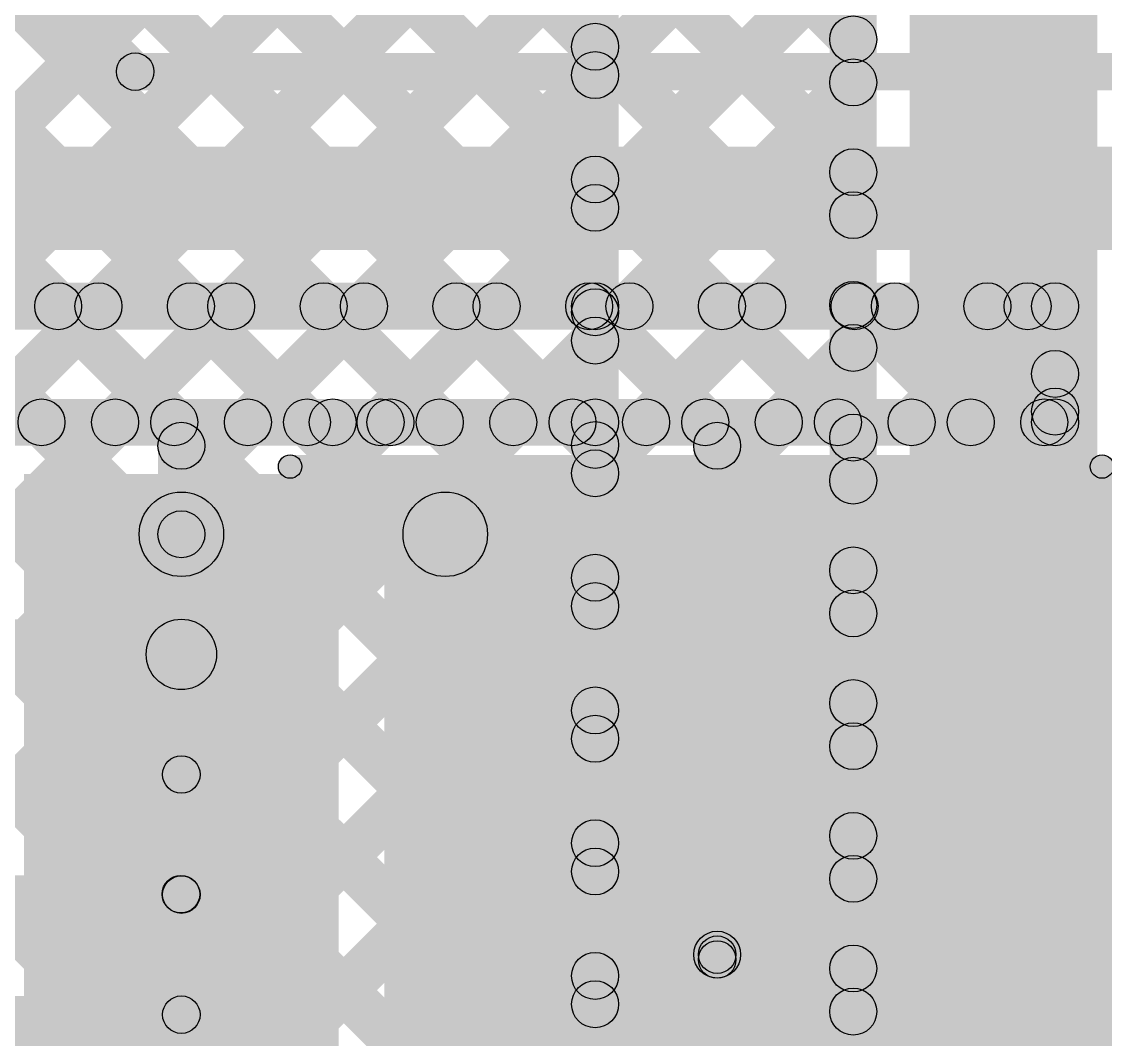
# Model space of a CAD drawing. Header units: millimetres. Extents: x -0.08 to 5.25, y -0.08 to 2.73.
# Drawn here: x 0.7258 to 0.9567, y 0.7308 to 0.9476 of the extents above; entities that cross this region are included whole.
import ezdxf

# ---------------------------------------------------------------- set-up
doc = ezdxf.new("R2010")
doc.units = ezdxf.units.MM
doc.header["$MEASUREMENT"] = 0
for name, color, linetype in [('BottomLayer', 5, 'Continuous'), ('TopLayer', 1, 'Continuous'), ('TopOverlay', 2, 'Continuous'), ('TopPaste', 8, 'Continuous'), ('TopSolder', 216, 'Continuous')]:
    doc.layers.add(name, color=color, linetype=linetype)

# ---------------------------------------------------------------- blocks, each defined once
blk = doc.blocks.new('16HTSSOP_20')
at = {"layer": 'TopLayer'}
for points in [[(0.06693, -0.09843), (-0.06693, -0.09843), (-0.06693, 0.09843), (0.06693, 0.09843)], [(0.1437, 0.00394), (0.08465, 0.00394), (0.08465, 0.02165), (0.1437, 0.02165)], [(0.1437, -0.02165), (0.08465, -0.02165), (0.08465, -0.00394), (0.1437, -0.00394)], [(0.1437, -0.04724), (0.08465, -0.04724), (0.08465, -0.02953), (0.1437, -0.02953)], [(0.1437, -0.07283), (0.08465, -0.07283), (0.08465, -0.05512), (0.1437, -0.05512)], [(0.1437, -0.09843), (0.08465, -0.09843), (0.08465, -0.08071), (0.1437, -0.08071)]]:
    blk.add_hatch(color=1, dxfattribs=at).paths.add_polyline_path(points)
at = {"layer": 'TopOverlay'}
h = blk.add_hatch(color=2, dxfattribs=at)
edge = h.paths.add_edge_path()
edge.add_arc((-0.082, -0.104), 0.0025, 0, 360)
blk.add_hatch(color=2, dxfattribs=at).paths.add_polyline_path([(0.091, -0.1015), (0.091, -0.1065), (-0.082, -0.1065), (-0.082, -0.1015)])
h = blk.add_hatch(color=2, dxfattribs=at)
edge = h.paths.add_edge_path()
edge.add_arc((0.091, -0.104), 0.0025, 0, 360)
at = {"layer": 'TopPaste'}
for points in [[(0.06693, -0.09843), (-0.06693, -0.09843), (-0.06693, 0.09843), (0.06693, 0.09843)], [(0.1437, 0.00394), (0.08465, 0.00394), (0.08465, 0.02165), (0.1437, 0.02165)], [(0.1437, -0.02165), (0.08465, -0.02165), (0.08465, -0.00394), (0.1437, -0.00394)], [(0.1437, -0.04724), (0.08465, -0.04724), (0.08465, -0.02953), (0.1437, -0.02953)], [(0.1437, -0.07283), (0.08465, -0.07283), (0.08465, -0.05512), (0.1437, -0.05512)], [(0.1437, -0.09843), (0.08465, -0.09843), (0.08465, -0.08071), (0.1437, -0.08071)]]:
    blk.add_hatch(color=8, dxfattribs=at).paths.add_polyline_path(points)
at = {"layer": 'TopSolder'}
for points in [[(0.07093, -0.10243), (-0.07093, -0.10243), (-0.07093, 0.10243), (0.07093, 0.10243)], [(-0.08065, -0.00006), (-0.1477, -0.00006), (-0.1477, 0.02565), (-0.08065, 0.02565)], [(0.1477, -0.00006), (0.08065, -0.00006), (0.08065, 0.02565), (0.1477, 0.02565)], [(-0.08065, -0.02565), (-0.1477, -0.02565), (-0.1477, 0.00006), (-0.08065, 0.00006)], [(0.1477, -0.02565), (0.08065, -0.02565), (0.08065, 0.00006), (0.1477, 0.00006)], [(-0.08065, -0.05124), (-0.1477, -0.05124), (-0.1477, -0.02553), (-0.08065, -0.02553)], [(0.1477, -0.05124), (0.08065, -0.05124), (0.08065, -0.02553), (0.1477, -0.02553)], [(-0.08065, -0.07683), (-0.1477, -0.07683), (-0.1477, -0.05112), (-0.08065, -0.05112)], [(0.1477, -0.07683), (0.08065, -0.07683), (0.08065, -0.05112), (0.1477, -0.05112)], [(-0.08065, -0.10243), (-0.1477, -0.10243), (-0.1477, -0.07671), (-0.08065, -0.07671)], [(0.1477, -0.10243), (0.08065, -0.10243), (0.08065, -0.07671), (0.1477, -0.07671)]]:
    blk.add_hatch(color=216, dxfattribs=at).paths.add_polyline_path(points)
at = {"layer": 'TopOverlay'}
for centre in [(-0.082, -0.104), (0.091, -0.104)]:
    blk.add_circle(centre, 0.0025, dxfattribs=at)

msp = doc.modelspace()

# ---------------------------------------------------------------- hatches: boundary and pattern name
at = {"layer": 'BottomLayer'}
for points in [[(0.853, 0.54327), (0.843, 0.54327), (0.843, 1.35575), (0.853, 1.35575)], [(0.908, 0.56257), (0.898, 0.56257), (0.898, 1.22147), (0.908, 1.22147)], [(0.908, 0.56257), (0.898, 0.56257), (0.898, 1.22147), (0.908, 1.22147)], [(0.955, 0.56257), (0.915, 0.56257), (0.915, 1.22147), (0.955, 1.22147)], [(0.67146, 1.16833), (0.67854, 1.1754), (0.90654, 0.9474), (0.89946, 0.94033)], [(0.67146, 1.14005), (0.67854, 1.14712), (0.90654, 0.91912), (0.89946, 0.91205)], [(0.67146, 1.11176), (0.67854, 1.11883), (0.90654, 0.89083), (0.89946, 0.88376)], [(0.67854, 0.87287), (0.67146, 0.87994), (0.89946, 1.10794), (0.90654, 1.10087)], [(0.67146, 1.08348), (0.67854, 1.09055), (0.90654, 0.86255), (0.89946, 0.85548)], [(0.67854, 0.84458), (0.67146, 0.85165), (0.89946, 1.07965), (0.90654, 1.07258)], [(0.67854, 0.84458), (0.67146, 0.85165), (0.89946, 1.07965), (0.90654, 1.07258)], [(0.67146, 1.05519), (0.67854, 1.06226), (0.90654, 0.83426), (0.89946, 0.82719)], [(0.67854, 0.8163), (0.67146, 0.82337), (0.89946, 1.05137), (0.90654, 1.0443)], [(0.67146, 1.02691), (0.67854, 1.03398), (0.90654, 0.80598), (0.89946, 0.79891)], [(0.67854, 0.78801), (0.67146, 0.79508), (0.89946, 1.02308), (0.90654, 1.01601)], [(0.67146, 0.99862), (0.67854, 1.0057), (0.90654, 0.7777), (0.89946, 0.77062)], [(0.84446, 0.99533), (0.85154, 1.0024), (0.90654, 0.9474), (0.89946, 0.94033)], [(0.67854, 0.75973), (0.67146, 0.7668), (0.89946, 0.9948), (0.90654, 0.98773)], [(0.85154, 0.93273), (0.84446, 0.9398), (0.89946, 0.9948), (0.90654, 0.98773)], [(0.67146, 0.97034), (0.67854, 0.97741), (0.90654, 0.74941), (0.89946, 0.74234)], [(0.84446, 0.96705), (0.85154, 0.97412), (0.90654, 0.91912), (0.89946, 0.91205)], [(0.67854, 0.73144), (0.67146, 0.73852), (0.89946, 0.96652), (0.90654, 0.95944)], [(0.85154, 0.90444), (0.84446, 0.91152), (0.89946, 0.96652), (0.90654, 0.95944)], [(0.67146, 0.94206), (0.67854, 0.94913), (0.90654, 0.72113), (0.89946, 0.71406)], [(0.84446, 0.93876), (0.85154, 0.94583), (0.90654, 0.89083), (0.89946, 0.88376)], [(0.68332, 0.70795), (0.67625, 0.71502), (0.89946, 0.93823), (0.90654, 0.93116)], [(0.85154, 0.87616), (0.84446, 0.88323), (0.89946, 0.93823), (0.90654, 0.93116)], [(0.67146, 0.91377), (0.67854, 0.92084), (0.90654, 0.69284), (0.89946, 0.68577)], [(0.84446, 0.91048), (0.85154, 0.91755), (0.90654, 0.86255), (0.89946, 0.85548)], [(0.69746, 0.6938), (0.69039, 0.70087), (0.89946, 0.90995), (0.90654, 0.90288)], [(0.85154, 0.84788), (0.84446, 0.85495), (0.89946, 0.90995), (0.90654, 0.90288)], [(0.67146, 0.88549), (0.67854, 0.89256), (0.90654, 0.66456), (0.89946, 0.65749)], [(0.84446, 0.88219), (0.85154, 0.88926), (0.90654, 0.83426), (0.89946, 0.82719)], [(0.71161, 0.67966), (0.70453, 0.68673), (0.89946, 0.88166), (0.90654, 0.87459)], [(0.85154, 0.81959), (0.84446, 0.82666), (0.89946, 0.88166), (0.90654, 0.87459)], [(0.67146, 0.8572), (0.67854, 0.86427), (0.90654, 0.63627), (0.89946, 0.6292)], [(0.84446, 0.85391), (0.85154, 0.86098), (0.90654, 0.80598), (0.89946, 0.79891)], [(0.72575, 0.66552), (0.71868, 0.67259), (0.89946, 0.85338), (0.90654, 0.84631)], [(0.85154, 0.79131), (0.84446, 0.79838), (0.89946, 0.85338), (0.90654, 0.84631)], [(0.67146, 0.82892), (0.67854, 0.83599), (0.90654, 0.60799), (0.89946, 0.60092)], [(0.84446, 0.82562), (0.85154, 0.83269), (0.90654, 0.77769), (0.89946, 0.77062)], [(0.73989, 0.65138), (0.73282, 0.65845), (0.89946, 0.82509), (0.90654, 0.81802)], [(0.85154, 0.76302), (0.84446, 0.77009), (0.89946, 0.82509), (0.90654, 0.81802)], [(0.67146, 0.80063), (0.67854, 0.80771), (0.90654, 0.57971), (0.89946, 0.57263)], [(0.84446, 0.79734), (0.85154, 0.80441), (0.90654, 0.74941), (0.89946, 0.74234)], [(0.75403, 0.63723), (0.74696, 0.64431), (0.89946, 0.79681), (0.90654, 0.78974)], [(0.85154, 0.73474), (0.84446, 0.74181), (0.89946, 0.79681), (0.90654, 0.78974)], [(0.67146, 0.77235), (0.67854, 0.77942), (0.97426, 0.4837), (0.96718, 0.47663)], [(0.84446, 0.76906), (0.85154, 0.77613), (0.90654, 0.72113), (0.89946, 0.71406)], [(0.76817, 0.62309), (0.7611, 0.63016), (0.89946, 0.76853), (0.90654, 0.76145)], [(0.85154, 0.70645), (0.84446, 0.71353), (0.89946, 0.76853), (0.90654, 0.76145)], [(0.84446, 0.74077), (0.85154, 0.74784), (0.90654, 0.69284), (0.89946, 0.68577)], [(0.78232, 0.60895), (0.77525, 0.61602), (0.89946, 0.74024), (0.90654, 0.73317)], [(0.85154, 0.67817), (0.84446, 0.68524), (0.89946, 0.74024), (0.90654, 0.73317)]]:
    msp.add_hatch(color=5, dxfattribs=at).paths.add_polyline_path(points)
h = msp.add_hatch(color=5, dxfattribs=at)
edge = h.paths.add_edge_path()
edge.add_arc((0.848, 0.9423), 0.005, 0, 360)
h = msp.add_hatch(color=5, dxfattribs=at)
edge = h.paths.add_edge_path()
edge.add_arc((0.903, 0.94387), 0.005, 0, 360)
h = msp.add_hatch(color=5, dxfattribs=at)
edge = h.paths.add_edge_path()
edge.add_arc((0.903, 0.94387), 0.005, 0, 360)
h = msp.add_hatch(color=5, dxfattribs=at)
edge = h.paths.add_edge_path()
edge.add_arc((0.848, 0.93626), 0.005, 0, 360)
h = msp.add_hatch(color=5, dxfattribs=at)
edge = h.paths.add_edge_path()
edge.add_arc((0.903, 0.9347), 0.005, 0, 360)
h = msp.add_hatch(color=5, dxfattribs=at)
edge = h.paths.add_edge_path()
edge.add_arc((0.903, 0.9347), 0.005, 0, 360)
h = msp.add_hatch(color=5, dxfattribs=at)
edge = h.paths.add_edge_path()
edge.add_arc((0.848, 0.91401), 0.005, 0, 360)
h = msp.add_hatch(color=5, dxfattribs=at)
edge = h.paths.add_edge_path()
edge.add_arc((0.903, 0.91558), 0.005, 0, 360)
h = msp.add_hatch(color=5, dxfattribs=at)
edge = h.paths.add_edge_path()
edge.add_arc((0.903, 0.91558), 0.005, 0, 360)
h = msp.add_hatch(color=5, dxfattribs=at)
edge = h.paths.add_edge_path()
edge.add_arc((0.848, 0.90798), 0.005, 0, 360)
h = msp.add_hatch(color=5, dxfattribs=at)
edge = h.paths.add_edge_path()
edge.add_arc((0.903, 0.90641), 0.005, 0, 360)
h = msp.add_hatch(color=5, dxfattribs=at)
edge = h.paths.add_edge_path()
edge.add_arc((0.903, 0.90641), 0.005, 0, 360)
h = msp.add_hatch(color=5, dxfattribs=at)
edge = h.paths.add_edge_path()
edge.add_arc((0.903, 0.8873), 0.005, 0, 360)
h = msp.add_hatch(color=5, dxfattribs=at)
edge = h.paths.add_edge_path()
edge.add_arc((0.903, 0.8873), 0.005, 0, 360)
h = msp.add_hatch(color=5, dxfattribs=at)
edge = h.paths.add_edge_path()
edge.add_arc((0.848, 0.88573), 0.005, 0, 360)
h = msp.add_hatch(color=5, dxfattribs=at)
edge = h.paths.add_edge_path()
edge.add_arc((0.848, 0.8797), 0.005, 0, 360)
h = msp.add_hatch(color=5, dxfattribs=at)
edge = h.paths.add_edge_path()
edge.add_arc((0.903, 0.87813), 0.005, 0, 360)
h = msp.add_hatch(color=5, dxfattribs=at)
edge = h.paths.add_edge_path()
edge.add_arc((0.903, 0.87813), 0.005, 0, 360)
h = msp.add_hatch(color=5, dxfattribs=at)
edge = h.paths.add_edge_path()
edge.add_arc((0.903, 0.85901), 0.005, 0, 360)
h = msp.add_hatch(color=5, dxfattribs=at)
edge = h.paths.add_edge_path()
edge.add_arc((0.903, 0.85901), 0.005, 0, 360)
h = msp.add_hatch(color=5, dxfattribs=at)
edge = h.paths.add_edge_path()
edge.add_arc((0.848, 0.85744), 0.005, 0, 360)
h = msp.add_hatch(color=5, dxfattribs=at)
edge = h.paths.add_edge_path()
edge.add_arc((0.848, 0.85141), 0.005, 0, 360)
h = msp.add_hatch(color=5, dxfattribs=at)
edge = h.paths.add_edge_path()
edge.add_arc((0.903, 0.84984), 0.005, 0, 360)
h = msp.add_hatch(color=5, dxfattribs=at)
edge = h.paths.add_edge_path()
edge.add_arc((0.903, 0.84984), 0.005, 0, 360)
h = msp.add_hatch(color=5, dxfattribs=at)
edge = h.paths.add_edge_path()
edge.add_arc((0.848, 0.82916), 0.005, 0, 360)
h = msp.add_hatch(color=5, dxfattribs=at)
edge = h.paths.add_edge_path()
edge.add_arc((0.903, 0.83073), 0.005, 0, 360)
h = msp.add_hatch(color=5, dxfattribs=at)
edge = h.paths.add_edge_path()
edge.add_arc((0.903, 0.83073), 0.005, 0, 360)
h = msp.add_hatch(color=5, dxfattribs=at)
edge = h.paths.add_edge_path()
edge.add_arc((0.848, 0.82313), 0.005, 0, 360)
h = msp.add_hatch(color=5, dxfattribs=at)
edge = h.paths.add_edge_path()
edge.add_arc((0.903, 0.82156), 0.005, 0, 360)
h = msp.add_hatch(color=5, dxfattribs=at)
edge = h.paths.add_edge_path()
edge.add_arc((0.903, 0.82156), 0.005, 0, 360)
h = msp.add_hatch(color=5, dxfattribs=at)
edge = h.paths.add_edge_path()
edge.add_arc((0.848, 0.80088), 0.005, 0, 360)
h = msp.add_hatch(color=5, dxfattribs=at)
edge = h.paths.add_edge_path()
edge.add_arc((0.903, 0.80244), 0.005, 0, 360)
h = msp.add_hatch(color=5, dxfattribs=at)
edge = h.paths.add_edge_path()
edge.add_arc((0.903, 0.80244), 0.005, 0, 360)
h = msp.add_hatch(color=5, dxfattribs=at)
edge = h.paths.add_edge_path()
edge.add_arc((0.848, 0.79484), 0.005, 0, 360)
h = msp.add_hatch(color=5, dxfattribs=at)
edge = h.paths.add_edge_path()
edge.add_arc((0.903, 0.79327), 0.005, 0, 360)
h = msp.add_hatch(color=5, dxfattribs=at)
edge = h.paths.add_edge_path()
edge.add_arc((0.903, 0.79327), 0.005, 0, 360)
h = msp.add_hatch(color=5, dxfattribs=at)
edge = h.paths.add_edge_path()
edge.add_arc((0.903, 0.77416), 0.005, 0, 360)
h = msp.add_hatch(color=5, dxfattribs=at)
edge = h.paths.add_edge_path()
edge.add_arc((0.903, 0.77416), 0.005, 0, 360)
h = msp.add_hatch(color=5, dxfattribs=at)
edge = h.paths.add_edge_path()
edge.add_arc((0.848, 0.77259), 0.005, 0, 360)
h = msp.add_hatch(color=5, dxfattribs=at)
edge = h.paths.add_edge_path()
edge.add_arc((0.848, 0.76656), 0.005, 0, 360)
h = msp.add_hatch(color=5, dxfattribs=at)
edge = h.paths.add_edge_path()
edge.add_arc((0.903, 0.76499), 0.005, 0, 360)
h = msp.add_hatch(color=5, dxfattribs=at)
edge = h.paths.add_edge_path()
edge.add_arc((0.903, 0.76499), 0.005, 0, 360)
h = msp.add_hatch(color=5, dxfattribs=at)
edge = h.paths.add_edge_path()
edge.add_arc((0.903, 0.74588), 0.005, 0, 360)
h = msp.add_hatch(color=5, dxfattribs=at)
edge = h.paths.add_edge_path()
edge.add_arc((0.903, 0.74588), 0.005, 0, 360)
h = msp.add_hatch(color=5, dxfattribs=at)
edge = h.paths.add_edge_path()
edge.add_arc((0.848, 0.74431), 0.005, 0, 360)
h = msp.add_hatch(color=5, dxfattribs=at)
edge = h.paths.add_edge_path()
edge.add_arc((0.848, 0.73827), 0.005, 0, 360)
h = msp.add_hatch(color=5, dxfattribs=at)
edge = h.paths.add_edge_path()
edge.add_arc((0.903, 0.73671), 0.005, 0, 360)
h = msp.add_hatch(color=5, dxfattribs=at)
edge = h.paths.add_edge_path()
edge.add_arc((0.903, 0.73671), 0.005, 0, 360)
at = {"layer": 'TopLayer'}
for points in [[(0.72917, 0.95217), (0.73483, 0.95783), (0.75283, 0.93983), (0.74717, 0.93417)], [(0.75, 0.933), (0.75, 0.941), (1.051, 0.941), (1.051, 0.933)], [(0.667, 0.899), (0.667, 0.921), (0.969, 0.921), (0.969, 0.899)], [(0.667, 0.882), (0.667, 0.892), (0.946, 0.892), (0.946, 0.882)], [(0.848, 0.882), (0.848, 0.892), (0.946, 0.892), (0.946, 0.882)], [(0.70177, 0.88346), (0.70884, 0.89054), (0.73357, 0.8658), (0.7265, 0.85873)], [(0.72097, 0.85873), (0.7139, 0.8658), (0.73863, 0.89054), (0.7457, 0.88346)], [(0.73006, 0.88346), (0.73713, 0.89054), (0.76186, 0.8658), (0.75479, 0.85873)], [(0.74926, 0.85873), (0.74219, 0.8658), (0.76692, 0.89054), (0.77399, 0.88346)], [(0.75834, 0.88346), (0.76541, 0.89054), (0.79014, 0.8658), (0.78307, 0.85873)], [(0.77754, 0.85873), (0.77047, 0.8658), (0.7952, 0.89054), (0.80227, 0.88346)], [(0.78662, 0.88346), (0.7937, 0.89054), (0.81843, 0.8658), (0.81136, 0.85873)], [(0.80583, 0.85873), (0.79875, 0.8658), (0.82348, 0.89054), (0.83056, 0.88346)], [(0.81491, 0.88346), (0.82198, 0.89054), (0.84671, 0.8658), (0.83964, 0.85873)], [(0.83411, 0.85873), (0.82704, 0.8658), (0.85177, 0.89054), (0.85884, 0.88346)], [(0.84319, 0.88346), (0.85026, 0.89054), (0.875, 0.8658), (0.86792, 0.85873)], [(0.85154, 0.87616), (0.84446, 0.88323), (0.85177, 0.89054), (0.85884, 0.88346)], [(0.84446, 0.88219), (0.85154, 0.88926), (0.87499, 0.8658), (0.86792, 0.85873)], [(0.86239, 0.85873), (0.85532, 0.8658), (0.88005, 0.89054), (0.88712, 0.88346)], [(0.86239, 0.85873), (0.85532, 0.8658), (0.88005, 0.89054), (0.88712, 0.88346)], [(0.87148, 0.88346), (0.87855, 0.89054), (0.90328, 0.8658), (0.89621, 0.85873)], [(0.87148, 0.88346), (0.87855, 0.89054), (0.90328, 0.8658), (0.89621, 0.85873)], [(0.89068, 0.85873), (0.88361, 0.8658), (0.90834, 0.89054), (0.91541, 0.88346)], [(0.89068, 0.85873), (0.88361, 0.8658), (0.90834, 0.89054), (0.91541, 0.88346)], [(0.89976, 0.88346), (0.90683, 0.89054), (0.93156, 0.8658), (0.92449, 0.85873)], [(0.89976, 0.88346), (0.90683, 0.89054), (0.93156, 0.8658), (0.92449, 0.85873)], [(0.91896, 0.85873), (0.91189, 0.8658), (0.93662, 0.89054), (0.94369, 0.88346)], [(0.91896, 0.85873), (0.91189, 0.8658), (0.93662, 0.89054), (0.94369, 0.88346)], [(0.92805, 0.88346), (0.93512, 0.89054), (0.94954, 0.87612), (0.94246, 0.86905)], [(0.92805, 0.88346), (0.93512, 0.89054), (0.94954, 0.87612), (0.94246, 0.86905)], [(0.853, 0.86227), (0.843, 0.86227), (0.843, 0.887), (0.853, 0.887)], [(0.951, 0.86227), (0.941, 0.86227), (0.941, 0.887), (0.951, 0.887)], [(0.951, 0.86227), (0.941, 0.86227), (0.941, 0.887), (0.951, 0.887)], [(0.71531, 0.85727), (0.71531, 0.86727), (0.79208, 0.86727), (0.79208, 0.85727)], [(0.79208, 0.85727), (0.79208, 0.86727), (0.80437, 0.86727), (0.80437, 0.85727)], [(0.79208, 0.85727), (0.79208, 0.86727), (0.80437, 0.86727), (0.80437, 0.85727)], [(0.80437, 0.85727), (0.80437, 0.86727), (0.946, 0.86727), (0.946, 0.85727)], [(0.848, 0.85727), (0.848, 0.86727), (0.946, 0.86727), (0.946, 0.85727)], [(0.94725, 0.85873), (0.94017, 0.8658), (0.94246, 0.86809), (0.94954, 0.86102)], [(0.94725, 0.85873), (0.94018, 0.8658), (0.94246, 0.86809), (0.94954, 0.86102)], [(0.76484, 0.83841), (0.75484, 0.83841), (0.75484, 0.85727), (0.76484, 0.85727)], [(0.87901, 0.74884), (0.86901, 0.74884), (0.86901, 0.85727), (0.87901, 0.85727)], [(0.87901, 0.74884), (0.86901, 0.74884), (0.86901, 0.85727), (0.87901, 0.85727)], [(0.75984, 0.82941), (0.75984, 0.84741), (0.81608, 0.84741), (0.81608, 0.82941)], [(0.72031, 0.83341), (0.72031, 0.84341), (0.75984, 0.84341), (0.75984, 0.83341)], [(0.70718, 0.80532), (0.70718, 0.82032), (0.75984, 0.82032), (0.75984, 0.80532)], [(0.69577, 0.78323), (0.69577, 0.79123), (0.75984, 0.79123), (0.75984, 0.78323)], [(0.66193, 0.75773), (0.66193, 0.76573), (0.75975, 0.76573), (0.75975, 0.75773)], [(0.75692, 0.7589), (0.76258, 0.76456), (0.76267, 0.76447), (0.75701, 0.75881)], [(0.81391, 0.68204), (0.80825, 0.6877), (0.87118, 0.75063), (0.87684, 0.74497)], [(0.87801, 0.7478), (0.87001, 0.7478), (0.87001, 0.74884), (0.87801, 0.74884)], [(0.61661, 0.73205), (0.61661, 0.74005), (0.75984, 0.74005), (0.75984, 0.73205)]]:
    msp.add_hatch(color=1, dxfattribs=at).paths.add_polyline_path(points)
h = msp.add_hatch(color=1, dxfattribs=at)
edge = h.paths.add_edge_path()
edge.add_arc((0.75, 0.937), 0.004, 0, 360)
h = msp.add_hatch(color=1, dxfattribs=at)
edge = h.paths.add_edge_path()
edge.add_arc((0.75, 0.937), 0.004, 0, 360)
h = msp.add_hatch(color=1, dxfattribs=at)
edge = h.paths.add_edge_path()
edge.add_arc((0.73359, 0.887), 0.005, 0, 360)
h = msp.add_hatch(color=1, dxfattribs=at)
edge = h.paths.add_edge_path()
edge.add_arc((0.74217, 0.887), 0.005, 0, 360)
h = msp.add_hatch(color=1, dxfattribs=at)
edge = h.paths.add_edge_path()
edge.add_arc((0.76188, 0.887), 0.005, 0, 360)
h = msp.add_hatch(color=1, dxfattribs=at)
edge = h.paths.add_edge_path()
edge.add_arc((0.77045, 0.887), 0.005, 0, 360)
h = msp.add_hatch(color=1, dxfattribs=at)
edge = h.paths.add_edge_path()
edge.add_arc((0.79016, 0.887), 0.005, 0, 360)
h = msp.add_hatch(color=1, dxfattribs=at)
edge = h.paths.add_edge_path()
edge.add_arc((0.79874, 0.887), 0.005, 0, 360)
h = msp.add_hatch(color=1, dxfattribs=at)
edge = h.paths.add_edge_path()
edge.add_arc((0.81844, 0.887), 0.005, 0, 360)
h = msp.add_hatch(color=1, dxfattribs=at)
edge = h.paths.add_edge_path()
edge.add_arc((0.82702, 0.887), 0.005, 0, 360)
h = msp.add_hatch(color=1, dxfattribs=at)
edge = h.paths.add_edge_path()
edge.add_arc((0.84673, 0.887), 0.005, 0, 360)
h = msp.add_hatch(color=1, dxfattribs=at)
edge = h.paths.add_edge_path()
edge.add_arc((0.848, 0.887), 0.005, 0, 360)
h = msp.add_hatch(color=1, dxfattribs=at)
edge = h.paths.add_edge_path()
edge.add_arc((0.848, 0.887), 0.005, 0, 360)
h = msp.add_hatch(color=1, dxfattribs=at)
edge = h.paths.add_edge_path()
edge.add_arc((0.8553, 0.887), 0.005, 0, 360)
h = msp.add_hatch(color=1, dxfattribs=at)
edge = h.paths.add_edge_path()
edge.add_arc((0.8553, 0.887), 0.005, 0, 360)
h = msp.add_hatch(color=1, dxfattribs=at)
edge = h.paths.add_edge_path()
edge.add_arc((0.87501, 0.887), 0.005, 0, 360)
h = msp.add_hatch(color=1, dxfattribs=at)
edge = h.paths.add_edge_path()
edge.add_arc((0.87501, 0.887), 0.005, 0, 360)
h = msp.add_hatch(color=1, dxfattribs=at)
edge = h.paths.add_edge_path()
edge.add_arc((0.88359, 0.887), 0.005, 0, 360)
h = msp.add_hatch(color=1, dxfattribs=at)
edge = h.paths.add_edge_path()
edge.add_arc((0.88359, 0.887), 0.005, 0, 360)
h = msp.add_hatch(color=1, dxfattribs=at)
edge = h.paths.add_edge_path()
edge.add_arc((0.9033, 0.887), 0.005, 0, 360)
h = msp.add_hatch(color=1, dxfattribs=at)
edge = h.paths.add_edge_path()
edge.add_arc((0.9033, 0.887), 0.005, 0, 360)
h = msp.add_hatch(color=1, dxfattribs=at)
edge = h.paths.add_edge_path()
edge.add_arc((0.91187, 0.887), 0.005, 0, 360)
h = msp.add_hatch(color=1, dxfattribs=at)
edge = h.paths.add_edge_path()
edge.add_arc((0.91187, 0.887), 0.005, 0, 360)
h = msp.add_hatch(color=1, dxfattribs=at)
edge = h.paths.add_edge_path()
edge.add_arc((0.93158, 0.887), 0.005, 0, 360)
h = msp.add_hatch(color=1, dxfattribs=at)
edge = h.paths.add_edge_path()
edge.add_arc((0.93158, 0.887), 0.005, 0, 360)
h = msp.add_hatch(color=1, dxfattribs=at)
edge = h.paths.add_edge_path()
edge.add_arc((0.94016, 0.887), 0.005, 0, 360)
h = msp.add_hatch(color=1, dxfattribs=at)
edge = h.paths.add_edge_path()
edge.add_arc((0.94016, 0.887), 0.005, 0, 360)
h = msp.add_hatch(color=1, dxfattribs=at)
edge = h.paths.add_edge_path()
edge.add_arc((0.946, 0.887), 0.005, 0, 360)
h = msp.add_hatch(color=1, dxfattribs=at)
edge = h.paths.add_edge_path()
edge.add_arc((0.946, 0.887), 0.005, 0, 360)
h = msp.add_hatch(color=1, dxfattribs=at)
edge = h.paths.add_edge_path()
edge.add_arc((0.946, 0.887), 0.005, 0, 360)
h = msp.add_hatch(color=1, dxfattribs=at)
edge = h.paths.add_edge_path()
edge.add_arc((0.946, 0.887), 0.005, 0, 360)
h = msp.add_hatch(color=1, dxfattribs=at)
edge = h.paths.add_edge_path()
edge.add_arc((0.848, 0.88573), 0.005, 0, 360)
h = msp.add_hatch(color=1, dxfattribs=at)
edge = h.paths.add_edge_path()
edge.add_arc((0.848, 0.8797), 0.005, 0, 360)
h = msp.add_hatch(color=1, dxfattribs=at)
edge = h.paths.add_edge_path()
edge.add_arc((0.946, 0.87258), 0.005, 0, 360)
h = msp.add_hatch(color=1, dxfattribs=at)
edge = h.paths.add_edge_path()
edge.add_arc((0.946, 0.87258), 0.005, 0, 360)
h = msp.add_hatch(color=1, dxfattribs=at)
edge = h.paths.add_edge_path()
edge.add_arc((0.946, 0.86456), 0.005, 0, 360)
h = msp.add_hatch(color=1, dxfattribs=at)
edge = h.paths.add_edge_path()
edge.add_arc((0.946, 0.86456), 0.005, 0, 360)
h = msp.add_hatch(color=1, dxfattribs=at)
edge = h.paths.add_edge_path()
edge.add_arc((0.73004, 0.86227), 0.005, 0, 360)
h = msp.add_hatch(color=1, dxfattribs=at)
edge = h.paths.add_edge_path()
edge.add_arc((0.74572, 0.86227), 0.005, 0, 360)
h = msp.add_hatch(color=1, dxfattribs=at)
edge = h.paths.add_edge_path()
edge.add_arc((0.75832, 0.86227), 0.005, 0, 360)
h = msp.add_hatch(color=1, dxfattribs=at)
edge = h.paths.add_edge_path()
edge.add_arc((0.77401, 0.86227), 0.005, 0, 360)
h = msp.add_hatch(color=1, dxfattribs=at)
edge = h.paths.add_edge_path()
edge.add_arc((0.78661, 0.86227), 0.005, 0, 360)
h = msp.add_hatch(color=1, dxfattribs=at)
edge = h.paths.add_edge_path()
edge.add_arc((0.79208, 0.86227), 0.005, 0, 360)
h = msp.add_hatch(color=1, dxfattribs=at)
edge = h.paths.add_edge_path()
edge.add_arc((0.79208, 0.86227), 0.005, 0, 360)
h = msp.add_hatch(color=1, dxfattribs=at)
edge = h.paths.add_edge_path()
edge.add_arc((0.79208, 0.86227), 0.005, 0, 360)
h = msp.add_hatch(color=1, dxfattribs=at)
edge = h.paths.add_edge_path()
edge.add_arc((0.80229, 0.86227), 0.005, 0, 360)
h = msp.add_hatch(color=1, dxfattribs=at)
edge = h.paths.add_edge_path()
edge.add_arc((0.80437, 0.86227), 0.005, 0, 360)
h = msp.add_hatch(color=1, dxfattribs=at)
edge = h.paths.add_edge_path()
edge.add_arc((0.80437, 0.86227), 0.005, 0, 360)
h = msp.add_hatch(color=1, dxfattribs=at)
edge = h.paths.add_edge_path()
edge.add_arc((0.80437, 0.86227), 0.005, 0, 360)
h = msp.add_hatch(color=1, dxfattribs=at)
edge = h.paths.add_edge_path()
edge.add_arc((0.81489, 0.86227), 0.005, 0, 360)
h = msp.add_hatch(color=1, dxfattribs=at)
edge = h.paths.add_edge_path()
edge.add_arc((0.83057, 0.86227), 0.005, 0, 360)
h = msp.add_hatch(color=1, dxfattribs=at)
edge = h.paths.add_edge_path()
edge.add_arc((0.84318, 0.86227), 0.005, 0, 360)
h = msp.add_hatch(color=1, dxfattribs=at)
edge = h.paths.add_edge_path()
edge.add_arc((0.848, 0.86227), 0.005, 0, 360)
h = msp.add_hatch(color=1, dxfattribs=at)
edge = h.paths.add_edge_path()
edge.add_arc((0.848, 0.86227), 0.005, 0, 360)
h = msp.add_hatch(color=1, dxfattribs=at)
edge = h.paths.add_edge_path()
edge.add_arc((0.85886, 0.86227), 0.005, 0, 360)
h = msp.add_hatch(color=1, dxfattribs=at)
edge = h.paths.add_edge_path()
edge.add_arc((0.85886, 0.86227), 0.005, 0, 360)
h = msp.add_hatch(color=1, dxfattribs=at)
edge = h.paths.add_edge_path()
edge.add_arc((0.87146, 0.86227), 0.005, 0, 360)
h = msp.add_hatch(color=1, dxfattribs=at)
edge = h.paths.add_edge_path()
edge.add_arc((0.87146, 0.86227), 0.005, 0, 360)
h = msp.add_hatch(color=1, dxfattribs=at)
edge = h.paths.add_edge_path()
edge.add_arc((0.88714, 0.86227), 0.005, 0, 360)
h = msp.add_hatch(color=1, dxfattribs=at)
edge = h.paths.add_edge_path()
edge.add_arc((0.88714, 0.86227), 0.005, 0, 360)
h = msp.add_hatch(color=1, dxfattribs=at)
edge = h.paths.add_edge_path()
edge.add_arc((0.89974, 0.86227), 0.005, 0, 360)
h = msp.add_hatch(color=1, dxfattribs=at)
edge = h.paths.add_edge_path()
edge.add_arc((0.89974, 0.86227), 0.005, 0, 360)
h = msp.add_hatch(color=1, dxfattribs=at)
edge = h.paths.add_edge_path()
edge.add_arc((0.91543, 0.86227), 0.005, 0, 360)
h = msp.add_hatch(color=1, dxfattribs=at)
edge = h.paths.add_edge_path()
edge.add_arc((0.91543, 0.86227), 0.005, 0, 360)
h = msp.add_hatch(color=1, dxfattribs=at)
edge = h.paths.add_edge_path()
edge.add_arc((0.92803, 0.86227), 0.005, 0, 360)
h = msp.add_hatch(color=1, dxfattribs=at)
edge = h.paths.add_edge_path()
edge.add_arc((0.92803, 0.86227), 0.005, 0, 360)
h = msp.add_hatch(color=1, dxfattribs=at)
edge = h.paths.add_edge_path()
edge.add_arc((0.94371, 0.86227), 0.005, 0, 360)
h = msp.add_hatch(color=1, dxfattribs=at)
edge = h.paths.add_edge_path()
edge.add_arc((0.94371, 0.86227), 0.005, 0, 360)
h = msp.add_hatch(color=1, dxfattribs=at)
edge = h.paths.add_edge_path()
edge.add_arc((0.946, 0.86227), 0.005, 0, 360)
h = msp.add_hatch(color=1, dxfattribs=at)
edge = h.paths.add_edge_path()
edge.add_arc((0.946, 0.86227), 0.005, 0, 360)
h = msp.add_hatch(color=1, dxfattribs=at)
edge = h.paths.add_edge_path()
edge.add_arc((0.946, 0.86227), 0.005, 0, 360)
h = msp.add_hatch(color=1, dxfattribs=at)
edge = h.paths.add_edge_path()
edge.add_arc((0.946, 0.86227), 0.005, 0, 360)
h = msp.add_hatch(color=1, dxfattribs=at)
edge = h.paths.add_edge_path()
edge.add_arc((0.75984, 0.85727), 0.005, 0, 360)
h = msp.add_hatch(color=1, dxfattribs=at)
edge = h.paths.add_edge_path()
edge.add_arc((0.87401, 0.85727), 0.005, 0, 360)
h = msp.add_hatch(color=1, dxfattribs=at)
edge = h.paths.add_edge_path()
edge.add_arc((0.87401, 0.85727), 0.005, 0, 360)
h = msp.add_hatch(color=1, dxfattribs=at)
edge = h.paths.add_edge_path()
edge.add_arc((0.75984, 0.83841), 0.009, 0, 360)
h = msp.add_hatch(color=1, dxfattribs=at)
edge = h.paths.add_edge_path()
edge.add_arc((0.81608, 0.83841), 0.009, 0, 360)
h = msp.add_hatch(color=1, dxfattribs=at)
edge = h.paths.add_edge_path()
edge.add_arc((0.75984, 0.83841), 0.005, 0, 360)
h = msp.add_hatch(color=1, dxfattribs=at)
edge = h.paths.add_edge_path()
edge.add_arc((0.75984, 0.83841), 0.005, 0, 360)
h = msp.add_hatch(color=1, dxfattribs=at)
edge = h.paths.add_edge_path()
edge.add_arc((0.75984, 0.81282), 0.0075, 0, 360)
h = msp.add_hatch(color=1, dxfattribs=at)
edge = h.paths.add_edge_path()
edge.add_arc((0.75984, 0.78723), 0.004, 0, 360)
h = msp.add_hatch(color=1, dxfattribs=at)
edge = h.paths.add_edge_path()
edge.add_arc((0.75975, 0.76173), 0.004, 0, 360)
h = msp.add_hatch(color=1, dxfattribs=at)
edge = h.paths.add_edge_path()
edge.add_arc((0.75975, 0.76173), 0.004, 0, 360)
h = msp.add_hatch(color=1, dxfattribs=at)
edge = h.paths.add_edge_path()
edge.add_arc((0.75984, 0.76164), 0.004, 0, 360)
h = msp.add_hatch(color=1, dxfattribs=at)
edge = h.paths.add_edge_path()
edge.add_arc((0.87401, 0.74884), 0.005, 0, 360)
h = msp.add_hatch(color=1, dxfattribs=at)
edge = h.paths.add_edge_path()
edge.add_arc((0.87401, 0.74884), 0.005, 0, 360)
h = msp.add_hatch(color=1, dxfattribs=at)
edge = h.paths.add_edge_path()
edge.add_arc((0.87401, 0.74884), 0.004, 0, 360)
h = msp.add_hatch(color=1, dxfattribs=at)
edge = h.paths.add_edge_path()
edge.add_arc((0.87401, 0.7478), 0.004, 0, 360)
h = msp.add_hatch(color=1, dxfattribs=at)
edge = h.paths.add_edge_path()
edge.add_arc((0.87401, 0.7478), 0.004, 0, 360)
h = msp.add_hatch(color=1, dxfattribs=at)
edge = h.paths.add_edge_path()
edge.add_arc((0.75984, 0.73605), 0.004, 0, 360)

# ---------------------------------------------------------------- linework, layer by layer
at = {"layer": 'BottomLayer'}
for centre in [(0.848, 0.9423), (0.903, 0.94387), (0.903, 0.94387), (0.848, 0.93626), (0.903, 0.9347), (0.903, 0.9347), (0.848, 0.91401), (0.903, 0.91558), (0.903, 0.91558), (0.848, 0.90798), (0.903, 0.90641), (0.903, 0.90641), (0.903, 0.8873), (0.903, 0.8873), (0.848, 0.88573), (0.848, 0.8797), (0.903, 0.87813), (0.903, 0.87813), (0.903, 0.85901), (0.903, 0.85901), (0.848, 0.85744), (0.848, 0.85141), (0.903, 0.84984), (0.903, 0.84984), (0.848, 0.82916), (0.903, 0.83073), (0.903, 0.83073), (0.848, 0.82313), (0.903, 0.82156), (0.903, 0.82156), (0.848, 0.80088), (0.903, 0.80244), (0.903, 0.80244), (0.848, 0.79484), (0.903, 0.79327), (0.903, 0.79327), (0.903, 0.77416), (0.903, 0.77416), (0.848, 0.77259), (0.848, 0.76656), (0.903, 0.76499), (0.903, 0.76499), (0.903, 0.74588), (0.903, 0.74588), (0.848, 0.74431), (0.848, 0.73827), (0.903, 0.73671), (0.903, 0.73671)]:
    msp.add_circle(centre, 0.005, dxfattribs=at)
at = {"layer": 'TopLayer'}
for centre, radius in [((0.75, 0.937), 0.004), ((0.75, 0.937), 0.004), ((0.73359, 0.887), 0.005), ((0.74217, 0.887), 0.005), ((0.76188, 0.887), 0.005), ((0.77045, 0.887), 0.005), ((0.79016, 0.887), 0.005), ((0.79874, 0.887), 0.005), ((0.81844, 0.887), 0.005), ((0.82702, 0.887), 0.005), ((0.84673, 0.887), 0.005), ((0.848, 0.887), 0.005), ((0.848, 0.887), 0.005), ((0.8553, 0.887), 0.005), ((0.8553, 0.887), 0.005), ((0.87501, 0.887), 0.005), ((0.87501, 0.887), 0.005), ((0.88359, 0.887), 0.005), ((0.88359, 0.887), 0.005), ((0.9033, 0.887), 0.005), ((0.9033, 0.887), 0.005), ((0.91187, 0.887), 0.005), ((0.91187, 0.887), 0.005), ((0.93158, 0.887), 0.005), ((0.93158, 0.887), 0.005), ((0.94016, 0.887), 0.005), ((0.94016, 0.887), 0.005), ((0.946, 0.887), 0.005), ((0.946, 0.887), 0.005), ((0.946, 0.887), 0.005), ((0.946, 0.887), 0.005), ((0.848, 0.88573), 0.005), ((0.848, 0.8797), 0.005), ((0.946, 0.87258), 0.005), ((0.946, 0.87258), 0.005), ((0.946, 0.86456), 0.005), ((0.946, 0.86456), 0.005), ((0.73004, 0.86227), 0.005), ((0.74572, 0.86227), 0.005), ((0.75832, 0.86227), 0.005), ((0.77401, 0.86227), 0.005), ((0.78661, 0.86227), 0.005), ((0.79208, 0.86227), 0.005), ((0.79208, 0.86227), 0.005), ((0.79208, 0.86227), 0.005), ((0.80229, 0.86227), 0.005), ((0.80437, 0.86227), 0.005), ((0.80437, 0.86227), 0.005), ((0.80437, 0.86227), 0.005), ((0.81489, 0.86227), 0.005), ((0.83057, 0.86227), 0.005), ((0.84318, 0.86227), 0.005), ((0.848, 0.86227), 0.005), ((0.848, 0.86227), 0.005), ((0.85886, 0.86227), 0.005), ((0.85886, 0.86227), 0.005), ((0.87146, 0.86227), 0.005), ((0.87146, 0.86227), 0.005), ((0.88714, 0.86227), 0.005), ((0.88714, 0.86227), 0.005), ((0.89974, 0.86227), 0.005), ((0.89974, 0.86227), 0.005), ((0.91543, 0.86227), 0.005), ((0.91543, 0.86227), 0.005), ((0.92803, 0.86227), 0.005), ((0.92803, 0.86227), 0.005), ((0.94371, 0.86227), 0.005), ((0.94371, 0.86227), 0.005), ((0.946, 0.86227), 0.005), ((0.946, 0.86227), 0.005), ((0.946, 0.86227), 0.005), ((0.946, 0.86227), 0.005), ((0.75984, 0.85727), 0.005), ((0.87401, 0.85727), 0.005), ((0.87401, 0.85727), 0.005), ((0.75984, 0.83841), 0.009), ((0.81608, 0.83841), 0.009), ((0.75984, 0.83841), 0.005), ((0.75984, 0.83841), 0.005), ((0.75984, 0.81282), 0.0075), ((0.75984, 0.78723), 0.004), ((0.75975, 0.76173), 0.004), ((0.75975, 0.76173), 0.004), ((0.75984, 0.76164), 0.004), ((0.87401, 0.74884), 0.005), ((0.87401, 0.74884), 0.005), ((0.87401, 0.74884), 0.004), ((0.87401, 0.7478), 0.004), ((0.87401, 0.7478), 0.004), ((0.75984, 0.73605), 0.004)]:
    msp.add_circle(centre, radius, dxfattribs=at)

# ---------------------------------------------------------------- block references
at = {"rotation": 180}
msp.add_blockref('16HTSSOP_20', (0.87401, 0.74884), dxfattribs=at)

doc.saveas('drawing.dxf')
